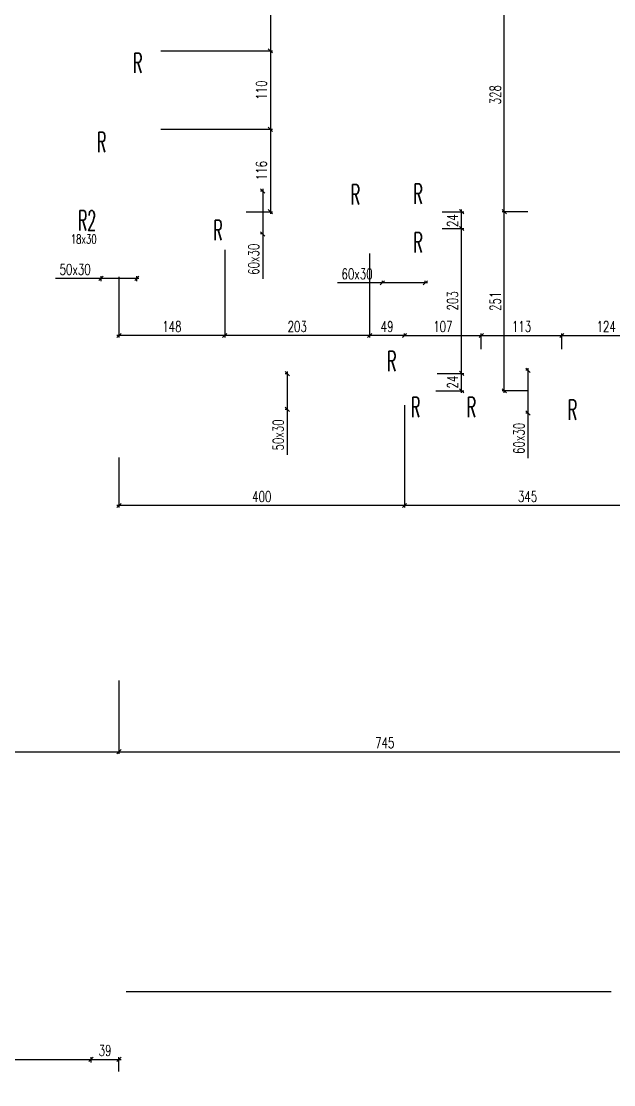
# Model space of a CAD drawing. Extents: x 307 to 786, y -197 to -94.
# Drawn here: x 409.64 to 417.94, y -133.1 to -118.19 of the extents above; entities that cross this region are included whole.
import ezdxf

# ---------------------------------------------------------------- set-up
doc = ezdxf.new("R2010")
doc.units = 0
doc.header["$LTSCALE"] = 0.5
doc.header["$MEASUREMENT"] = 0
doc.layers.get('DEFPOINTS').update_dxf_attribs({"linetype": 'CONTINUOUS'})
doc.layers.add('COTATION', color=7, linetype='CONTINUOUS')
doc.layers.add('REPERE-RAID', color=4, linetype='CONTINUOUS')
doc.styles.add('ROMANS8', font='romans.shx', dxfattribs={"width": 0.7})
doc.styles.get("Standard").update_dxf_attribs({"font": 'txt.shx'})
doc.dimstyles.new('COT50 cm', dxfattribs={"dimtxt": 0.15, "dimasz": 0.06, "dimexe": 0.03, "dimexo": 0.1, "dimgap": 0.05, "dimtad": 1, "dimdec": 0, "dimlfac": 100, "dimzin": 0, "dimdsep": 46, "dimtxsty": 'ROMANS8', "dimblk1": 'OBLIQUE', "dimblk2": 'OBLIQUE', "dimsah": 1, "dimcen": 0.03, "dimdle": 0.03, "dimclrt": 1, "dimadec": 0, "dimazin": 0, "dimtfac": 1, "dimtdec": 0, "dimtmove": 0, "dimatfit": 3, "dimfxl": 1, "dimfxlon": 1, "dimtolj": 1, "dimtzin": 0, "dimlwd": -1, "dimlwe": -1, "dimarcsym": 0})

# ---------------------------------------------------------------- blocks, each defined once
blk = doc.blocks.new('_Oblique')
at = {"layer": 'COTATION', "color": 0, "lineweight": -2}
blk.add_line((-0.5, -0.5), (0.5, 0.5), dxfattribs=at)
blk = doc.blocks.new('*D94')
at = {"layer": 'COTATION', "color": 0, "transparency": 16777216}
for p, q in [((411.01, -127.429), (411.01, -128.459)), ((403.87, -127.608), (403.87, -128.459)), ((403.84, -128.429), (411.04, -128.429))]:
    blk.add_line(p, q, dxfattribs=at)
at = {"layer": 'DEFPOINTS', "color": 0, "transparency": 16777216}
for p in [(411.01, -127.012), (403.87, -127.508), (411.01, -128.429)]:
    blk.add_point(p, dxfattribs=at)
at = {"layer": 'COTATION', "color": 0, "transparency": 16777216, "xscale": 0.06, "yscale": 0.06, "zscale": 0.06, "rotation": 180}
blk.add_blockref('_Oblique', (403.87, -128.429), dxfattribs=at)
at = {"layer": 'COTATION', "color": 0, "transparency": 16777216, "xscale": 0.06, "yscale": 0.06, "zscale": 0.06}
blk.add_blockref('_Oblique', (411.01, -128.429), dxfattribs=at)
at = {"layer": 'COTATION', "color": 1, "transparency": 16777216, "insert": (407.44, -128.304), "char_height": 0.15, "attachment_point": 5, "style": 'ROMANS8'}
blk.add_mtext('\\A1;714', dxfattribs=at)
blk = doc.blocks.new('*D95')
at = {"layer": 'COTATION', "color": 0, "transparency": 16777216}
for p, q in [((411.01, -127.429), (411.01, -128.459)), ((418.457, -127.429), (418.457, -128.459)), ((410.98, -128.429), (418.487, -128.429))]:
    blk.add_line(p, q, dxfattribs=at)
at = {"layer": 'DEFPOINTS', "color": 0, "transparency": 16777216}
for p in [(411.01, -127.012), (418.457, -127.012), (418.457, -128.429)]:
    blk.add_point(p, dxfattribs=at)
at = {"layer": 'COTATION', "color": 0, "transparency": 16777216, "xscale": 0.06, "yscale": 0.06, "zscale": 0.06, "rotation": 180}
blk.add_blockref('_Oblique', (411.01, -128.429), dxfattribs=at)
at = {"layer": 'COTATION', "color": 0, "transparency": 16777216, "xscale": 0.06, "yscale": 0.06, "zscale": 0.06}
blk.add_blockref('_Oblique', (418.457, -128.429), dxfattribs=at)
at = {"layer": 'COTATION', "color": 1, "transparency": 16777216, "insert": (414.733, -128.304), "char_height": 0.15, "attachment_point": 5, "style": 'ROMANS8'}
blk.add_mtext('\\A1;745', dxfattribs=at)
blk = doc.blocks.new('*D345')
at = {"layer": 'COTATION', "color": 0, "transparency": 16777216}
for p, q in [((413.023, -120.543), (413.023, -121.173)), ((413.023, -120.573), (412.993, -120.573)), ((413.023, -121.173), (412.993, -121.173)), ((413.023, -121.173), (413.023, -121.803))]:
    blk.add_line(p, q, dxfattribs=at)
at = {"layer": 'DEFPOINTS', "color": 0, "transparency": 16777216}
for p in [(413.097, -120.573), (413.023, -121.173), (413.097, -121.173)]:
    blk.add_point(p, dxfattribs=at)
at = {"layer": 'COTATION', "color": 0, "transparency": 16777216, "xscale": 0.06, "yscale": 0.06, "zscale": 0.06}
for p, rotation in [((413.023, -120.573), 90), ((413.023, -121.173), 270)]:
    blk.add_blockref('_Oblique', p, dxfattribs=dict(at, rotation=rotation))
at = {"layer": 'COTATION', "color": 1, "transparency": 16777216, "insert": (412.898, -121.528), "char_height": 0.15, "attachment_point": 5, "rotation": 90, "style": 'ROMANS8'}
blk.add_mtext('\\A1;60x30', dxfattribs=at)
blk = doc.blocks.new('*D346')
at = {"layer": 'COTATION', "color": 0, "transparency": 16777216}
for p, q in [((416.739, -123.083), (416.709, -123.083)), ((416.739, -123.053), (416.739, -123.683)), ((416.739, -123.683), (416.709, -123.683)), ((416.739, -123.683), (416.739, -124.313))]:
    blk.add_line(p, q, dxfattribs=at)
at = {"layer": 'DEFPOINTS', "color": 0, "transparency": 16777216}
for p in [(416.812, -123.083), (416.739, -123.683), (416.812, -123.683)]:
    blk.add_point(p, dxfattribs=at)
at = {"layer": 'COTATION', "color": 0, "transparency": 16777216, "xscale": 0.06, "yscale": 0.06, "zscale": 0.06}
for p, rotation in [((416.739, -123.083), 90), ((416.739, -123.683), 270)]:
    blk.add_blockref('_Oblique', p, dxfattribs=dict(at, rotation=rotation))
at = {"layer": 'COTATION', "color": 1, "transparency": 16777216, "insert": (416.614, -124.038), "char_height": 0.15, "attachment_point": 5, "rotation": 90, "style": 'ROMANS8'}
blk.add_mtext('\\A1;60x30', dxfattribs=at)
blk = doc.blocks.new('*D348')
at = {"layer": 'COTATION', "color": 0, "transparency": 16777216}
for p, q in [((414.7, -121.858), (414.07, -121.858)), ((414.7, -121.858), (414.7, -121.828)), ((415.33, -121.858), (414.7, -121.858)), ((415.3, -121.858), (415.3, -121.828))]:
    blk.add_line(p, q, dxfattribs=at)
at = {"layer": 'DEFPOINTS', "color": 0, "transparency": 16777216}
for p in [(414.7, -121.858), (414.7, -121.932), (415.3, -121.932)]:
    blk.add_point(p, dxfattribs=at)
at = {"layer": 'COTATION', "color": 0, "transparency": 16777216, "xscale": 0.06, "yscale": 0.06, "zscale": 0.06, "rotation": 180}
blk.add_blockref('_Oblique', (414.7, -121.858), dxfattribs=at)
at = {"layer": 'COTATION', "color": 0, "transparency": 16777216, "xscale": 0.06, "yscale": 0.06, "zscale": 0.06}
blk.add_blockref('_Oblique', (415.3, -121.858), dxfattribs=at)
at = {"layer": 'COTATION', "color": 1, "transparency": 16777216, "insert": (414.345, -121.733), "char_height": 0.15, "attachment_point": 5, "style": 'ROMANS8'}
blk.add_mtext('\\A1;60x30', dxfattribs=at)
blk = doc.blocks.new('*D372')
at = {"layer": 'COTATION', "color": 0, "transparency": 16777216}
for p, q in [((415.01, -123.572), (415.01, -125.009)), ((418.457, -124.402), (418.457, -125.009)), ((418.487, -124.979), (414.98, -124.979))]:
    blk.add_line(p, q, dxfattribs=at)
at = {"layer": 'DEFPOINTS', "color": 0, "transparency": 16777216}
for p in [(415.01, -123.472), (418.457, -124.302), (415.01, -124.979)]:
    blk.add_point(p, dxfattribs=at)
at = {"layer": 'COTATION', "color": 0, "transparency": 16777216, "xscale": 0.06, "yscale": 0.06, "zscale": 0.06, "rotation": 180}
blk.add_blockref('_Oblique', (415.01, -124.979), dxfattribs=at)
at = {"layer": 'COTATION', "color": 0, "transparency": 16777216, "xscale": 0.06, "yscale": 0.06, "zscale": 0.06}
blk.add_blockref('_Oblique', (418.457, -124.979), dxfattribs=at)
at = {"layer": 'COTATION', "color": 1, "transparency": 16777216, "insert": (416.733, -124.854), "char_height": 0.15, "attachment_point": 5, "style": 'ROMANS8'}
blk.add_mtext('\\A1;345', dxfattribs=at)
blk = doc.blocks.new('*D373')
at = {"layer": 'COTATION', "color": 0, "transparency": 16777216}
for p, q in [((415.01, -123.572), (415.01, -125.009)), ((411.01, -124.308), (411.01, -125.009)), ((415.04, -124.979), (410.98, -124.979))]:
    blk.add_line(p, q, dxfattribs=at)
at = {"layer": 'DEFPOINTS', "color": 0, "transparency": 16777216}
for p in [(415.01, -123.472), (411.01, -124.208), (411.01, -124.979)]:
    blk.add_point(p, dxfattribs=at)
at = {"layer": 'COTATION', "color": 0, "transparency": 16777216, "xscale": 0.06, "yscale": 0.06, "zscale": 0.06, "rotation": 180}
blk.add_blockref('_Oblique', (411.01, -124.979), dxfattribs=at)
at = {"layer": 'COTATION', "color": 0, "transparency": 16777216, "xscale": 0.06, "yscale": 0.06, "zscale": 0.06}
blk.add_blockref('_Oblique', (415.01, -124.979), dxfattribs=at)
at = {"layer": 'COTATION', "color": 1, "transparency": 16777216, "insert": (413.01, -124.854), "char_height": 0.15, "attachment_point": 5, "style": 'ROMANS8'}
blk.add_mtext('\\A1;400', dxfattribs=at)
blk = doc.blocks.new('*D374')
at = {"layer": 'COTATION', "color": 0, "transparency": 16777216}
for p, q in [((414.98, -122.596), (416.115, -122.596)), ((415.01, -122.596), (415.01, -122.566)), ((416.085, -122.787), (416.085, -122.566))]:
    blk.add_line(p, q, dxfattribs=at)
at = {"layer": 'DEFPOINTS', "color": 0, "transparency": 16777216}
for p in [(416.085, -122.596), (415.01, -122.68), (416.085, -122.887)]:
    blk.add_point(p, dxfattribs=at)
at = {"layer": 'COTATION', "color": 0, "transparency": 16777216, "xscale": 0.06, "yscale": 0.06, "zscale": 0.06, "rotation": 180}
blk.add_blockref('_Oblique', (415.01, -122.596), dxfattribs=at)
at = {"layer": 'COTATION', "color": 0, "transparency": 16777216, "xscale": 0.06, "yscale": 0.06, "zscale": 0.06}
blk.add_blockref('_Oblique', (416.085, -122.596), dxfattribs=at)
at = {"layer": 'COTATION', "color": 1, "transparency": 16777216, "insert": (415.547, -122.471), "char_height": 0.15, "attachment_point": 5, "style": 'ROMANS8'}
blk.add_mtext('\\A1;107', dxfattribs=at)
blk = doc.blocks.new('*D375')
at = {"layer": 'COTATION', "color": 0, "transparency": 16777216}
for p, q in [((416.055, -122.596), (417.244, -122.596)), ((416.085, -122.787), (416.085, -122.566)), ((417.214, -122.787), (417.214, -122.566))]:
    blk.add_line(p, q, dxfattribs=at)
at = {"layer": 'DEFPOINTS', "color": 0, "transparency": 16777216}
for p in [(417.214, -122.596), (416.085, -122.887), (417.214, -122.887)]:
    blk.add_point(p, dxfattribs=at)
at = {"layer": 'COTATION', "color": 0, "transparency": 16777216, "xscale": 0.06, "yscale": 0.06, "zscale": 0.06, "rotation": 180}
blk.add_blockref('_Oblique', (416.085, -122.596), dxfattribs=at)
at = {"layer": 'COTATION', "color": 0, "transparency": 16777216, "xscale": 0.06, "yscale": 0.06, "zscale": 0.06}
blk.add_blockref('_Oblique', (417.214, -122.596), dxfattribs=at)
at = {"layer": 'COTATION', "color": 1, "transparency": 16777216, "insert": (416.649, -122.471), "char_height": 0.15, "attachment_point": 5, "style": 'ROMANS8'}
blk.add_mtext('\\A1;113', dxfattribs=at)
blk = doc.blocks.new('*D376')
at = {"layer": 'COTATION', "color": 0, "transparency": 16777216}
for p, q in [((417.184, -122.596), (418.487, -122.596)), ((417.214, -122.787), (417.214, -122.566)), ((418.457, -122.816), (418.457, -122.566))]:
    blk.add_line(p, q, dxfattribs=at)
at = {"layer": 'DEFPOINTS', "color": 0, "transparency": 16777216}
for p in [(418.457, -122.596), (417.214, -122.887), (418.457, -122.916)]:
    blk.add_point(p, dxfattribs=at)
at = {"layer": 'COTATION', "color": 0, "transparency": 16777216, "xscale": 0.06, "yscale": 0.06, "zscale": 0.06, "rotation": 180}
blk.add_blockref('_Oblique', (417.214, -122.596), dxfattribs=at)
at = {"layer": 'COTATION', "color": 0, "transparency": 16777216, "xscale": 0.06, "yscale": 0.06, "zscale": 0.06}
blk.add_blockref('_Oblique', (418.457, -122.596), dxfattribs=at)
at = {"layer": 'COTATION', "color": 1, "transparency": 16777216, "insert": (417.835, -122.471), "char_height": 0.15, "attachment_point": 5, "style": 'ROMANS8'}
blk.add_mtext('\\A1;124', dxfattribs=at)
blk = doc.blocks.new('*D381')
at = {"layer": 'COTATION', "color": 0, "transparency": 16777216}
for p, q in [((416.736, -120.862), (416.377, -120.862)), ((416.407, -123.402), (416.407, -120.832)), ((416.729, -123.372), (416.377, -123.372))]:
    blk.add_line(p, q, dxfattribs=at)
at = {"layer": 'DEFPOINTS', "color": 0, "transparency": 16777216}
for p in [(416.407, -120.862), (416.836, -120.862), (416.829, -123.372)]:
    blk.add_point(p, dxfattribs=at)
at = {"layer": 'COTATION', "color": 0, "transparency": 16777216, "xscale": 0.06, "yscale": 0.06, "zscale": 0.06}
for p, rotation in [((416.407, -120.862), 90), ((416.407, -123.372), 270)]:
    blk.add_blockref('_Oblique', p, dxfattribs=dict(at, rotation=rotation))
at = {"layer": 'COTATION', "color": 1, "transparency": 16777216, "insert": (416.282, -122.117), "char_height": 0.15, "attachment_point": 5, "rotation": 90, "style": 'ROMANS8'}
blk.add_mtext('\\A1;251', dxfattribs=at)
blk = doc.blocks.new('*D382')
at = {"layer": 'COTATION', "color": 0, "transparency": 16777216}
for p, q in [((418.267, -117.582), (416.377, -117.582)), ((416.407, -120.892), (416.407, -117.552)), ((416.729, -120.862), (416.377, -120.862))]:
    blk.add_line(p, q, dxfattribs=at)
at = {"layer": 'DEFPOINTS', "color": 0, "transparency": 16777216}
for p in [(416.407, -117.582), (418.367, -117.582), (416.829, -120.862)]:
    blk.add_point(p, dxfattribs=at)
at = {"layer": 'COTATION', "color": 0, "transparency": 16777216, "xscale": 0.06, "yscale": 0.06, "zscale": 0.06}
for p, rotation in [((416.407, -117.582), 90), ((416.407, -120.862), 270)]:
    blk.add_blockref('_Oblique', p, dxfattribs=dict(at, rotation=rotation))
at = {"layer": 'COTATION', "color": 1, "transparency": 16777216, "insert": (416.282, -119.222), "char_height": 0.15, "attachment_point": 5, "rotation": 90, "style": 'ROMANS8'}
blk.add_mtext('\\A1;328', dxfattribs=at)
blk = doc.blocks.new('*D387')
at = {"layer": 'COTATION', "color": 0, "transparency": 16777216}
for p, q in [((411.595, -116.912), (413.161, -116.912)), ((413.131, -116.882), (413.131, -118.637)), ((411.595, -118.607), (413.161, -118.607))]:
    blk.add_line(p, q, dxfattribs=at)
at = {"layer": 'DEFPOINTS', "color": 0, "transparency": 16777216}
for p in [(411.495, -116.912), (411.495, -118.607), (413.131, -118.607)]:
    blk.add_point(p, dxfattribs=at)
at = {"layer": 'COTATION', "color": 0, "transparency": 16777216, "xscale": 0.06, "yscale": 0.06, "zscale": 0.06}
for p, rotation in [((413.131, -116.912), 90), ((413.131, -118.607), 270)]:
    blk.add_blockref('_Oblique', p, dxfattribs=dict(at, rotation=rotation))
at = {"layer": 'COTATION', "color": 1, "transparency": 16777216, "insert": (413.006, -117.76), "char_height": 0.15, "attachment_point": 5, "rotation": 90, "style": 'ROMANS8'}
blk.add_mtext('\\A1;169', dxfattribs=at)
blk = doc.blocks.new('*D388')
at = {"layer": 'COTATION', "color": 0, "transparency": 16777216}
for p, q in [((411.595, -118.607), (413.161, -118.607)), ((413.131, -118.577), (413.131, -119.737)), ((411.595, -119.707), (413.161, -119.707))]:
    blk.add_line(p, q, dxfattribs=at)
at = {"layer": 'DEFPOINTS', "color": 0, "transparency": 16777216}
for p in [(411.495, -118.607), (411.495, -119.707), (413.131, -119.707)]:
    blk.add_point(p, dxfattribs=at)
at = {"layer": 'COTATION', "color": 0, "transparency": 16777216, "xscale": 0.06, "yscale": 0.06, "zscale": 0.06}
for p, rotation in [((413.131, -118.607), 90), ((413.131, -119.707), 270)]:
    blk.add_blockref('_Oblique', p, dxfattribs=dict(at, rotation=rotation))
at = {"layer": 'COTATION', "color": 1, "transparency": 16777216, "insert": (413.006, -119.157), "char_height": 0.15, "attachment_point": 5, "rotation": 90, "style": 'ROMANS8'}
blk.add_mtext('\\A1;110', dxfattribs=at)
blk = doc.blocks.new('*D389')
at = {"layer": 'COTATION', "color": 0, "transparency": 16777216}
for p, q in [((411.595, -119.707), (413.161, -119.707)), ((413.131, -119.677), (413.131, -120.892)), ((412.793, -120.862), (413.161, -120.862))]:
    blk.add_line(p, q, dxfattribs=at)
at = {"layer": 'DEFPOINTS', "color": 0, "transparency": 16777216}
for p in [(411.495, -119.707), (412.693, -120.862), (413.131, -120.862)]:
    blk.add_point(p, dxfattribs=at)
at = {"layer": 'COTATION', "color": 0, "transparency": 16777216, "xscale": 0.06, "yscale": 0.06, "zscale": 0.06}
for p, rotation in [((413.131, -119.707), 90), ((413.131, -120.862), 270)]:
    blk.add_blockref('_Oblique', p, dxfattribs=dict(at, rotation=rotation))
at = {"layer": 'COTATION', "color": 1, "transparency": 16777216, "insert": (413.006, -120.285), "char_height": 0.15, "attachment_point": 5, "rotation": 90, "style": 'ROMANS8'}
blk.add_mtext('\\A1;116', dxfattribs=at)
blk = doc.blocks.new('*D390')
at = {"layer": 'COTATION', "color": 0, "transparency": 16777216}
for p, q in [((414.521, -121.448), (414.521, -122.626)), ((415.04, -122.596), (414.491, -122.596)), ((415.01, -122.596), (415.01, -122.566))]:
    blk.add_line(p, q, dxfattribs=at)
at = {"layer": 'DEFPOINTS', "color": 0, "transparency": 16777216}
for p in [(414.521, -121.348), (414.521, -122.596), (415.01, -122.68)]:
    blk.add_point(p, dxfattribs=at)
at = {"layer": 'COTATION', "color": 0, "transparency": 16777216, "xscale": 0.06, "yscale": 0.06, "zscale": 0.06, "rotation": 180}
blk.add_blockref('_Oblique', (414.521, -122.596), dxfattribs=at)
at = {"layer": 'COTATION', "color": 0, "transparency": 16777216, "xscale": 0.06, "yscale": 0.06, "zscale": 0.06}
blk.add_blockref('_Oblique', (415.01, -122.596), dxfattribs=at)
at = {"layer": 'COTATION', "color": 1, "transparency": 16777216, "insert": (414.766, -122.471), "char_height": 0.15, "attachment_point": 5, "style": 'ROMANS8'}
blk.add_mtext('\\A1;49', dxfattribs=at)
blk = doc.blocks.new('*D391')
at = {"layer": 'COTATION', "color": 0, "transparency": 16777216}
for p, q in [((412.492, -121.395), (412.492, -122.626)), ((414.521, -121.448), (414.521, -122.626)), ((414.551, -122.596), (412.462, -122.596))]:
    blk.add_line(p, q, dxfattribs=at)
at = {"layer": 'DEFPOINTS', "color": 0, "transparency": 16777216}
for p in [(412.492, -121.295), (414.521, -121.348), (412.492, -122.596)]:
    blk.add_point(p, dxfattribs=at)
at = {"layer": 'COTATION', "color": 0, "transparency": 16777216, "xscale": 0.06, "yscale": 0.06, "zscale": 0.06, "rotation": 180}
blk.add_blockref('_Oblique', (412.492, -122.596), dxfattribs=at)
at = {"layer": 'COTATION', "color": 0, "transparency": 16777216, "xscale": 0.06, "yscale": 0.06, "zscale": 0.06}
blk.add_blockref('_Oblique', (414.521, -122.596), dxfattribs=at)
at = {"layer": 'COTATION', "color": 1, "transparency": 16777216, "insert": (413.507, -122.471), "char_height": 0.15, "attachment_point": 5, "style": 'ROMANS8'}
blk.add_mtext('\\A1;203', dxfattribs=at)
blk = doc.blocks.new('*D392')
at = {"layer": 'COTATION', "color": 0, "transparency": 16777216}
for p, q in [((412.492, -121.395), (412.492, -122.626)), ((411.01, -121.775), (411.01, -122.626)), ((412.522, -122.596), (410.98, -122.596))]:
    blk.add_line(p, q, dxfattribs=at)
at = {"layer": 'DEFPOINTS', "color": 0, "transparency": 16777216}
for p in [(412.492, -121.295), (411.01, -121.675), (411.01, -122.596)]:
    blk.add_point(p, dxfattribs=at)
at = {"layer": 'COTATION', "color": 0, "transparency": 16777216, "xscale": 0.06, "yscale": 0.06, "zscale": 0.06, "rotation": 180}
blk.add_blockref('_Oblique', (411.01, -122.596), dxfattribs=at)
at = {"layer": 'COTATION', "color": 0, "transparency": 16777216, "xscale": 0.06, "yscale": 0.06, "zscale": 0.06}
blk.add_blockref('_Oblique', (412.492, -122.596), dxfattribs=at)
at = {"layer": 'COTATION', "color": 1, "transparency": 16777216, "insert": (411.751, -122.471), "char_height": 0.15, "attachment_point": 5, "style": 'ROMANS8'}
blk.add_mtext('\\A1;148', dxfattribs=at)
blk = doc.blocks.new('*D486')
at = {"layer": 'COTATION', "color": 0, "transparency": 16777216}
for p, q in [((413.367, -123.133), (413.337, -123.133)), ((413.367, -123.103), (413.367, -123.632)), ((413.367, -123.632), (413.337, -123.632)), ((413.367, -123.632), (413.367, -124.268))]:
    blk.add_line(p, q, dxfattribs=at)
at = {"layer": 'DEFPOINTS', "color": 0, "transparency": 16777216}
for p in [(413.441, -123.133), (413.367, -123.632), (413.441, -123.632)]:
    blk.add_point(p, dxfattribs=at)
at = {"layer": 'COTATION', "color": 0, "transparency": 16777216, "xscale": 0.06, "yscale": 0.06, "zscale": 0.06}
for p, rotation in [((413.367, -123.133), 90), ((413.367, -123.632), 270)]:
    blk.add_blockref('_Oblique', p, dxfattribs=dict(at, rotation=rotation))
at = {"layer": 'COTATION', "color": 1, "transparency": 16777216, "insert": (413.242, -123.99), "char_height": 0.15, "attachment_point": 5, "rotation": 90, "style": 'ROMANS8'}
blk.add_mtext('\\A1;50x30', dxfattribs=at)
blk = doc.blocks.new('*D487')
at = {"layer": 'COTATION', "color": 0, "transparency": 16777216}
for p, q in [((410.76, -121.796), (410.119, -121.796)), ((410.76, -121.836), (410.76, -121.766)), ((411.29, -121.796), (410.76, -121.796)), ((411.26, -121.836), (411.26, -121.766))]:
    blk.add_line(p, q, dxfattribs=at)
at = {"layer": 'DEFPOINTS', "color": 0, "transparency": 16777216}
for p in [(410.76, -121.796), (410.76, -122.009), (411.26, -121.988)]:
    blk.add_point(p, dxfattribs=at)
at = {"layer": 'COTATION', "color": 0, "transparency": 16777216, "xscale": 0.06, "yscale": 0.06, "zscale": 0.06, "rotation": 180}
blk.add_blockref('_Oblique', (410.76, -121.796), dxfattribs=at)
at = {"layer": 'COTATION', "color": 0, "transparency": 16777216, "xscale": 0.06, "yscale": 0.06, "zscale": 0.06}
blk.add_blockref('_Oblique', (411.26, -121.796), dxfattribs=at)
at = {"layer": 'COTATION', "color": 1, "transparency": 16777216, "insert": (410.396, -121.671), "char_height": 0.15, "attachment_point": 5, "style": 'ROMANS8'}
blk.add_mtext('\\A1;50x30', dxfattribs=at)
blk = doc.blocks.new('*D507')
at = {"layer": 'COTATION', "color": 0, "transparency": 16777216}
for p, q in [((403.84, -132.741), (410.65, -132.741)), ((403.87, -132.996), (403.87, -132.711)), ((410.62, -132.785), (410.62, -132.711))]:
    blk.add_line(p, q, dxfattribs=at)
at = {"layer": 'DEFPOINTS', "color": 0, "transparency": 16777216}
for p in [(410.62, -132.741), (410.62, -132.885), (403.87, -133.096)]:
    blk.add_point(p, dxfattribs=at)
at = {"layer": 'COTATION', "color": 0, "transparency": 16777216, "xscale": 0.06, "yscale": 0.06, "zscale": 0.06, "rotation": 180}
blk.add_blockref('_Oblique', (403.87, -132.741), dxfattribs=at)
at = {"layer": 'COTATION', "color": 0, "transparency": 16777216, "xscale": 0.06, "yscale": 0.06, "zscale": 0.06}
blk.add_blockref('_Oblique', (410.62, -132.741), dxfattribs=at)
at = {"layer": 'COTATION', "color": 1, "transparency": 16777216, "insert": (407.245, -132.616), "char_height": 0.15, "attachment_point": 5, "style": 'ROMANS8'}
blk.add_mtext('\\A1;675', dxfattribs=at)
blk = doc.blocks.new('*D508')
at = {"layer": 'COTATION', "color": 0, "linetype": 'ByBlock', "transparency": 16777216}
for p, q in [((410.59, -132.741), (411.04, -132.741)), ((410.62, -132.785), (410.62, -132.711)), ((411.01, -132.909), (411.01, -132.711))]:
    blk.add_line(p, q, dxfattribs=at)
at = {"layer": 'DEFPOINTS', "color": 0, "linetype": 'ByBlock', "transparency": 16777216}
for p in [(411.01, -132.741), (410.62, -132.885), (411.01, -133.009)]:
    blk.add_point(p, dxfattribs=at)
at = {"layer": 'COTATION', "color": 0, "linetype": 'ByBlock', "transparency": 16777216, "xscale": 0.06, "yscale": 0.06, "zscale": 0.06, "rotation": 180}
blk.add_blockref('_Oblique', (410.62, -132.741), dxfattribs=at)
at = {"layer": 'COTATION', "color": 0, "linetype": 'ByBlock', "transparency": 16777216, "xscale": 0.06, "yscale": 0.06, "zscale": 0.06}
blk.add_blockref('_Oblique', (411.01, -132.741), dxfattribs=at)
at = {"layer": 'COTATION', "color": 1, "linetype": 'ByBlock', "transparency": 16777216, "insert": (410.815, -132.616), "char_height": 0.15, "attachment_point": 5, "style": 'ROMANS8'}
blk.add_mtext('\\A1;39', dxfattribs=at)
blk = doc.blocks.new('*D662')
at = {"layer": 'COTATION', "color": 0, "transparency": 16777216}
for p, q in [((415.809, -123.402), (415.809, -123.097)), ((415.468, -123.127), (415.839, -123.127)), ((415.45, -123.372), (415.839, -123.372))]:
    blk.add_line(p, q, dxfattribs=at)
at = {"layer": 'DEFPOINTS', "color": 0, "transparency": 16777216}
for p in [(415.368, -123.127), (415.809, -123.127), (415.35, -123.372)]:
    blk.add_point(p, dxfattribs=at)
at = {"layer": 'COTATION', "color": 0, "transparency": 16777216, "xscale": 0.06, "yscale": 0.06, "zscale": 0.06}
for p, rotation in [((415.809, -123.127), 90), ((415.809, -123.372), 270)]:
    blk.add_blockref('_Oblique', p, dxfattribs=dict(at, rotation=rotation))
at = {"layer": 'COTATION', "color": 1, "transparency": 16777216, "insert": (415.684, -123.25), "char_height": 0.15, "attachment_point": 5, "rotation": 90, "style": 'ROMANS8'}
blk.add_mtext('\\A1;24', dxfattribs=at)
blk = doc.blocks.new('*D663')
at = {"layer": 'COTATION', "color": 0, "transparency": 16777216}
for p, q in [((415.536, -121.097), (415.839, -121.097)), ((415.809, -123.157), (415.809, -121.067)), ((415.468, -123.127), (415.839, -123.127))]:
    blk.add_line(p, q, dxfattribs=at)
at = {"layer": 'DEFPOINTS', "color": 0, "transparency": 16777216}
for p in [(415.436, -121.097), (415.809, -121.097), (415.368, -123.127)]:
    blk.add_point(p, dxfattribs=at)
at = {"layer": 'COTATION', "color": 0, "transparency": 16777216, "xscale": 0.06, "yscale": 0.06, "zscale": 0.06}
for p, rotation in [((415.809, -121.097), 90), ((415.809, -123.127), 270)]:
    blk.add_blockref('_Oblique', p, dxfattribs=dict(at, rotation=rotation))
at = {"layer": 'COTATION', "color": 1, "transparency": 16777216, "insert": (415.684, -122.112), "char_height": 0.15, "attachment_point": 5, "rotation": 90, "style": 'ROMANS8'}
blk.add_mtext('\\A1;203', dxfattribs=at)
blk = doc.blocks.new('*D664')
at = {"layer": 'COTATION', "color": 0, "transparency": 16777216}
for p, q in [((415.536, -120.862), (415.839, -120.862)), ((415.809, -121.127), (415.809, -120.832)), ((415.536, -121.097), (415.839, -121.097))]:
    blk.add_line(p, q, dxfattribs=at)
at = {"layer": 'DEFPOINTS', "color": 0, "transparency": 16777216}
for p in [(415.436, -120.862), (415.809, -120.862), (415.436, -121.097)]:
    blk.add_point(p, dxfattribs=at)
at = {"layer": 'COTATION', "color": 0, "transparency": 16777216, "xscale": 0.06, "yscale": 0.06, "zscale": 0.06}
for p, rotation in [((415.809, -120.862), 90), ((415.809, -121.097), 270)]:
    blk.add_blockref('_Oblique', p, dxfattribs=dict(at, rotation=rotation))
at = {"layer": 'COTATION', "color": 1, "transparency": 16777216, "insert": (415.684, -120.987), "char_height": 0.15, "attachment_point": 5, "rotation": 90, "style": 'ROMANS8'}
blk.add_mtext('\\A1;24', dxfattribs=at)

msp = doc.modelspace()

# ---------------------------------------------------------------- linework, layer by layer
at = {"layer": 'COTATION', "color": 1, "linetype": 'ByBlock'}
msp.add_lwpolyline([(417.9045, -131.7929), (411.1101, -131.7939)], dxfattribs=at)

# ---------------------------------------------------------------- texts
at = {"layer": 'REPERE-RAID', "color": 4, "width": 0.519}
for s, p in [('R', (411.2071, -118.9176)), ('R', (410.7014, -120.0264)), ('R', (414.2567, -120.7606)), ('R', (415.1339, -120.7527)), ('R2', (410.4349, -121.1261)), ('R', (412.3305, -121.2616)), ('R', (415.1339, -121.4313)), ('R', (414.7658, -123.0963)), ('R', (415.0998, -123.7406)), ('R', (415.882, -123.7406)), ('R', (417.2983, -123.7779))]:
    msp.add_text(s, height=0.28, dxfattribs=at).set_placement(p)
at = {"layer": 'REPERE-RAID', "color": 1, "style": 'ROMANS8', "width": 0.7}
msp.add_text('18x30', height=0.125, dxfattribs=at).set_placement((410.3347, -121.308))

# ---------------------------------------------------------------- dimensions: what is measured, and where the dimension line sits
at = {"layer": 'COTATION'}
for base, p1, p2, override, picture, middle in [((413.1311, -118.6072), (411.4949, -116.9124), (411.4949, -118.6072), {"dimtmove": 1, "dimfxl": 10, "dimfxlon": 1}, '*D387', (413.0061, -117.7598)), ((416.4071, -117.5824), (416.8289, -120.8624), (418.3666, -117.5824), {"dimtmove": 1, "dimfxl": 10, "dimfxlon": 1}, '*D382', (416.2821, -119.2224)), ((413.1311, -119.7072), (411.4949, -118.6072), (411.4949, -119.7072), {"dimtmove": 1, "dimfxl": 10, "dimfxlon": 1}, '*D388', (413.0061, -119.1572)), ((413.1311, -120.8624), (411.4949, -119.7072), (412.6928, -120.8624), {"dimtmove": 1, "dimfxl": 10, "dimfxlon": 1}, '*D389', (413.0061, -120.2848)), ((416.4071, -120.8624), (416.8289, -123.3724), (416.836, -120.8624), {"dimfxl": 10, "dimfxlon": 1}, '*D381', (416.2821, -122.1174)), ((415.8091, -121.0974), (415.3676, -123.1274), (415.4356, -121.0974), {"dimtmove": 1, "dimfxl": 0.5, "dimfxlon": 1}, '*D663', (415.6841, -122.1124))]:
    dim = msp.add_linear_dim(base=base, p1=p1, p2=p2, angle=90, dimstyle='COT50 cm', override=override, dxfattribs=at)
    dim.commit()
    dim.dimension.update_dxf_attribs({"geometry": picture, "text_midpoint": middle})
for base, p1, p2, picture, middle in [((413.0234, -121.1728), (413.0969, -120.5726), (413.0969, -121.1728), '*D345', (413.0234, -121.5278)), ((416.7385, -123.6828), (416.812, -123.0826), (416.812, -123.6828), '*D346', (416.7385, -124.0378)), ((413.3672, -123.6324), (413.4407, -123.1326), (413.4407, -123.6324), '*D486', (413.3672, -123.9902))]:
    dim = msp.add_linear_dim(base=base, p1=p1, p2=p2, angle=90, text='<>x30', dimstyle='COT50 cm', override={"dimfxl": 0.04, "dimfxlon": 1}, dxfattribs=at)
    dim.commit()
    dim.dimension.update_dxf_attribs({"geometry": picture, "text_midpoint": middle, "dimtype": 160})
for base, p1, p2, override, picture, middle in [((415.809098, -120.862399), (415.435553, -121.0974), (415.435553, -120.862399), {"dimtmove": 1, "dimfxl": 0.5, "dimfxlon": 1}, '*D664', (415.809098, -120.987399)), ((415.809098031, -123.12739905), (415.349818597, -123.372399049), (415.367632062, -123.12739905), {"dimfxl": 0.5, "dimfxlon": 1}, '*D662', (415.809098031, -123.249899049))]:
    dim = msp.add_linear_dim(base=base, p1=p1, p2=p2, angle=90, dimstyle='COT50 cm', override=override, dxfattribs=at)
    dim.commit()
    dim.dimension.update_dxf_attribs({"geometry": picture, "text_midpoint": middle, "dimtype": 160})
for base, p1, p2, override, picture, middle in [((411.0097, -122.5959), (412.4915, -121.295), (411.0097, -121.6746), {"dimtmove": 1, "dimfxl": 10, "dimfxlon": 1}, '*D392', (411.7506, -122.4709)), ((412.4915, -122.5959), (414.5215, -121.3477), (412.4915, -121.295), {"dimtmove": 1, "dimfxl": 10, "dimfxlon": 1}, '*D391', (413.5065, -122.4709)), ((414.5215, -122.5959), (415.0099, -122.6795), (414.5215, -121.3477), {"dimtmove": 1, "dimfxl": 10, "dimfxlon": 1}, '*D390', (414.7657, -122.4709)), ((416.0846, -122.5959), (415.0099, -122.6795), (416.0846, -122.8871), {"dimfxl": 10, "dimfxlon": 1}, '*D374', (415.5473, -122.4709)), ((417.2143, -122.5959), (416.0846, -122.8871), (417.2143, -122.8871), {"dimtmove": 1, "dimfxl": 10, "dimfxlon": 1}, '*D375', (416.6495, -122.4709)), ((418.4565, -122.5959), (417.2143, -122.8871), (418.4565, -122.9162), {"dimtmove": 1, "dimfxl": 10, "dimfxlon": 1}, '*D376', (417.8354, -122.4709)), ((411.0097, -124.9788), (415.0099, -123.4723), (411.0097, -124.208), {"dimtmove": 1, "dimfxl": 10, "dimfxlon": 1}, '*D373', (413.0098, -124.8538)), ((415.0099, -124.9788), (418.4565, -124.3015), (415.0099, -123.4723), {"dimtmove": 1, "dimfxl": 10, "dimfxlon": 1}, '*D372', (416.7332, -124.8538)), ((411.0097, -128.4293), (403.8697, -127.5079), (411.0097, -127.0117), {"dimtmove": 1}, '*D94', (407.4397, -128.3043)), ((418.4565, -128.4293), (411.0097, -127.0117), (418.4565, -127.0117), {"dimtmove": 1}, '*D95', (414.7331, -128.3043))]:
    dim = msp.add_linear_dim(base=base, p1=p1, p2=p2, dimstyle='COT50 cm', override=override, dxfattribs=at)
    dim.commit()
    dim.dimension.update_dxf_attribs({"geometry": picture, "text_midpoint": middle})
for base, p1, p2, picture, middle in [((410.7599, -121.7959), (411.26, -121.9878), (410.7599, -122.0092), '*D487', (410.3961, -121.7959)), ((414.6998, -121.8585), (415.2999, -121.932), (414.6998, -121.932), '*D348', (414.3448, -121.8585))]:
    dim = msp.add_linear_dim(base=base, p1=p1, p2=p2, text='<>x30', dimstyle='COT50 cm', override={"dimfxl": 0.04, "dimfxlon": 1}, dxfattribs=at)
    dim.commit()
    dim.dimension.update_dxf_attribs({"geometry": picture, "text_midpoint": middle, "dimtype": 160})
dim = msp.add_linear_dim(base=(410.6197, -132.741), p1=(403.8697, -133.0958), p2=(410.6197, -132.8848), dimstyle='COT50 cm', dxfattribs=at)
dim.commit()
dim.dimension.update_dxf_attribs({"geometry": '*D507', "text_midpoint": (407.2447, -132.616)})
at = {"layer": 'COTATION', "color": 1, "linetype": 'ByBlock'}
dim = msp.add_linear_dim(base=(411.0098, -132.741), p1=(410.6197, -132.8848), p2=(411.0098, -133.0086), dimstyle='COT50 cm', override={"dimtmove": 1, "dimfxl": 0.3, "dimfxlon": 1}, dxfattribs=at)
dim.commit()
dim.dimension.update_dxf_attribs({"geometry": '*D508', "text_midpoint": (410.8147, -132.616)})

doc.saveas('drawing.dxf')
